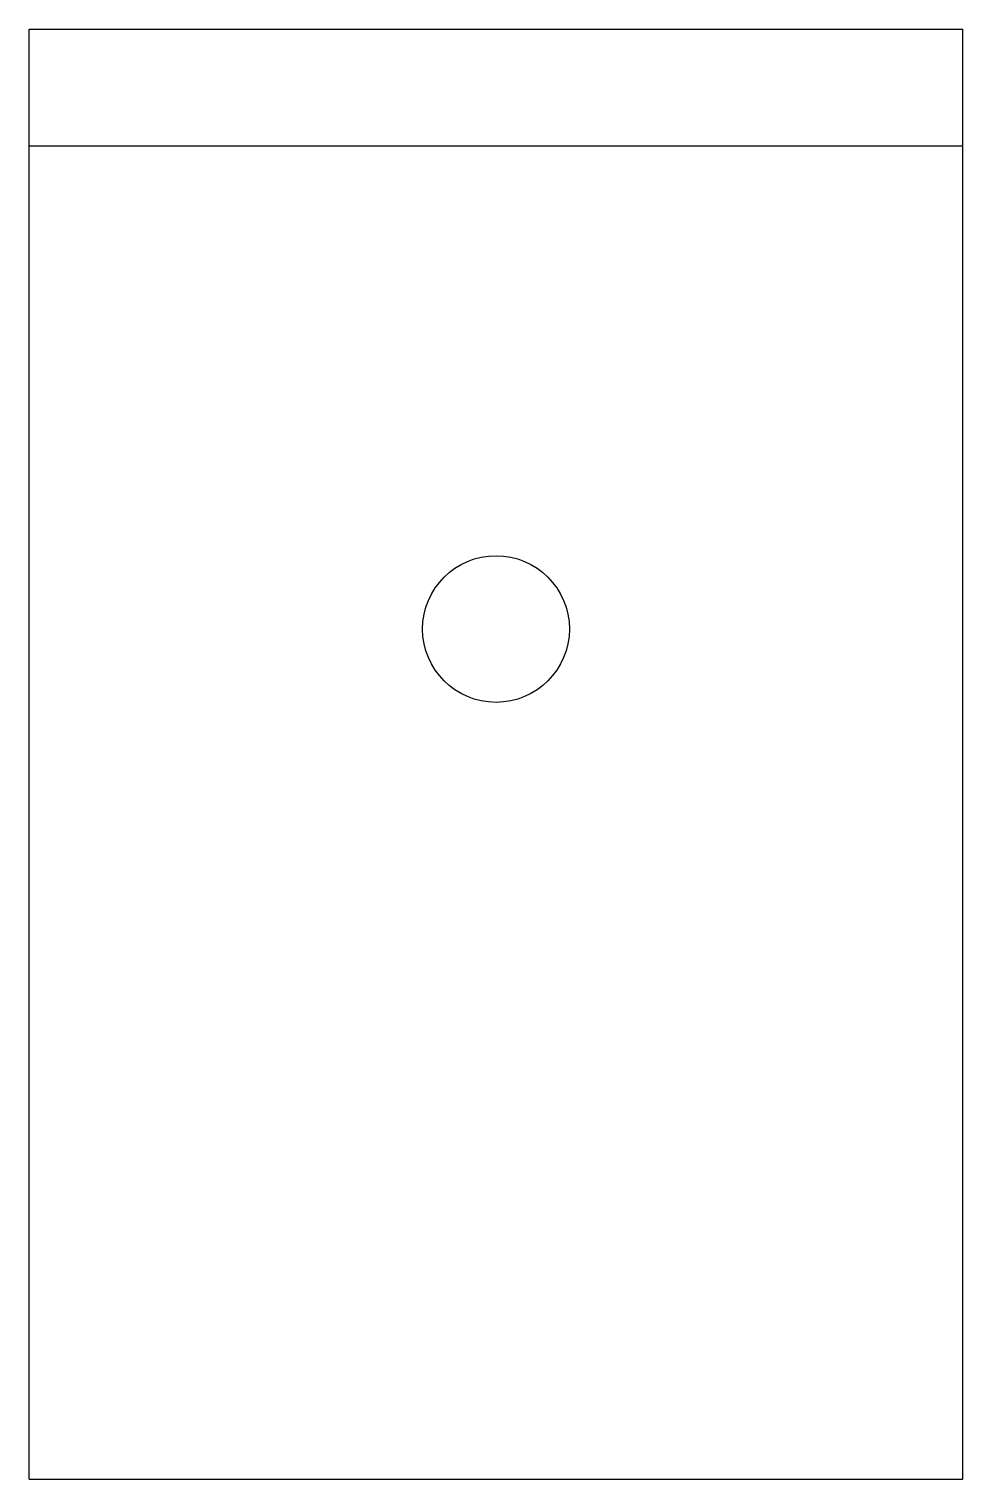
# Model space of a CAD drawing. Header units: millimetres. Extents: x 0 to 28, y 0 to 43.5.
import ezdxf

# ---------------------------------------------------------------- set-up
doc = ezdxf.new("R2010")
doc.units = ezdxf.units.MM

msp = doc.modelspace()

# ---------------------------------------------------------------- linework, layer by layer
at = {"layer": 'sheet_layer'}
for p, q in [((0, 40), (0, 43.5)), ((0, 43.5), (28, 43.5)), ((28, 40), (28, 43.5)), ((0, 0), (0, 40)), ((0, 40), (28, 40)), ((28, 0), (28, 40)), ((0, 0), (28, 0))]:
    msp.add_line(p, q, dxfattribs=at)
msp.add_circle((14, 25.5), 2.2, dxfattribs=at)

doc.saveas('drawing.dxf')
